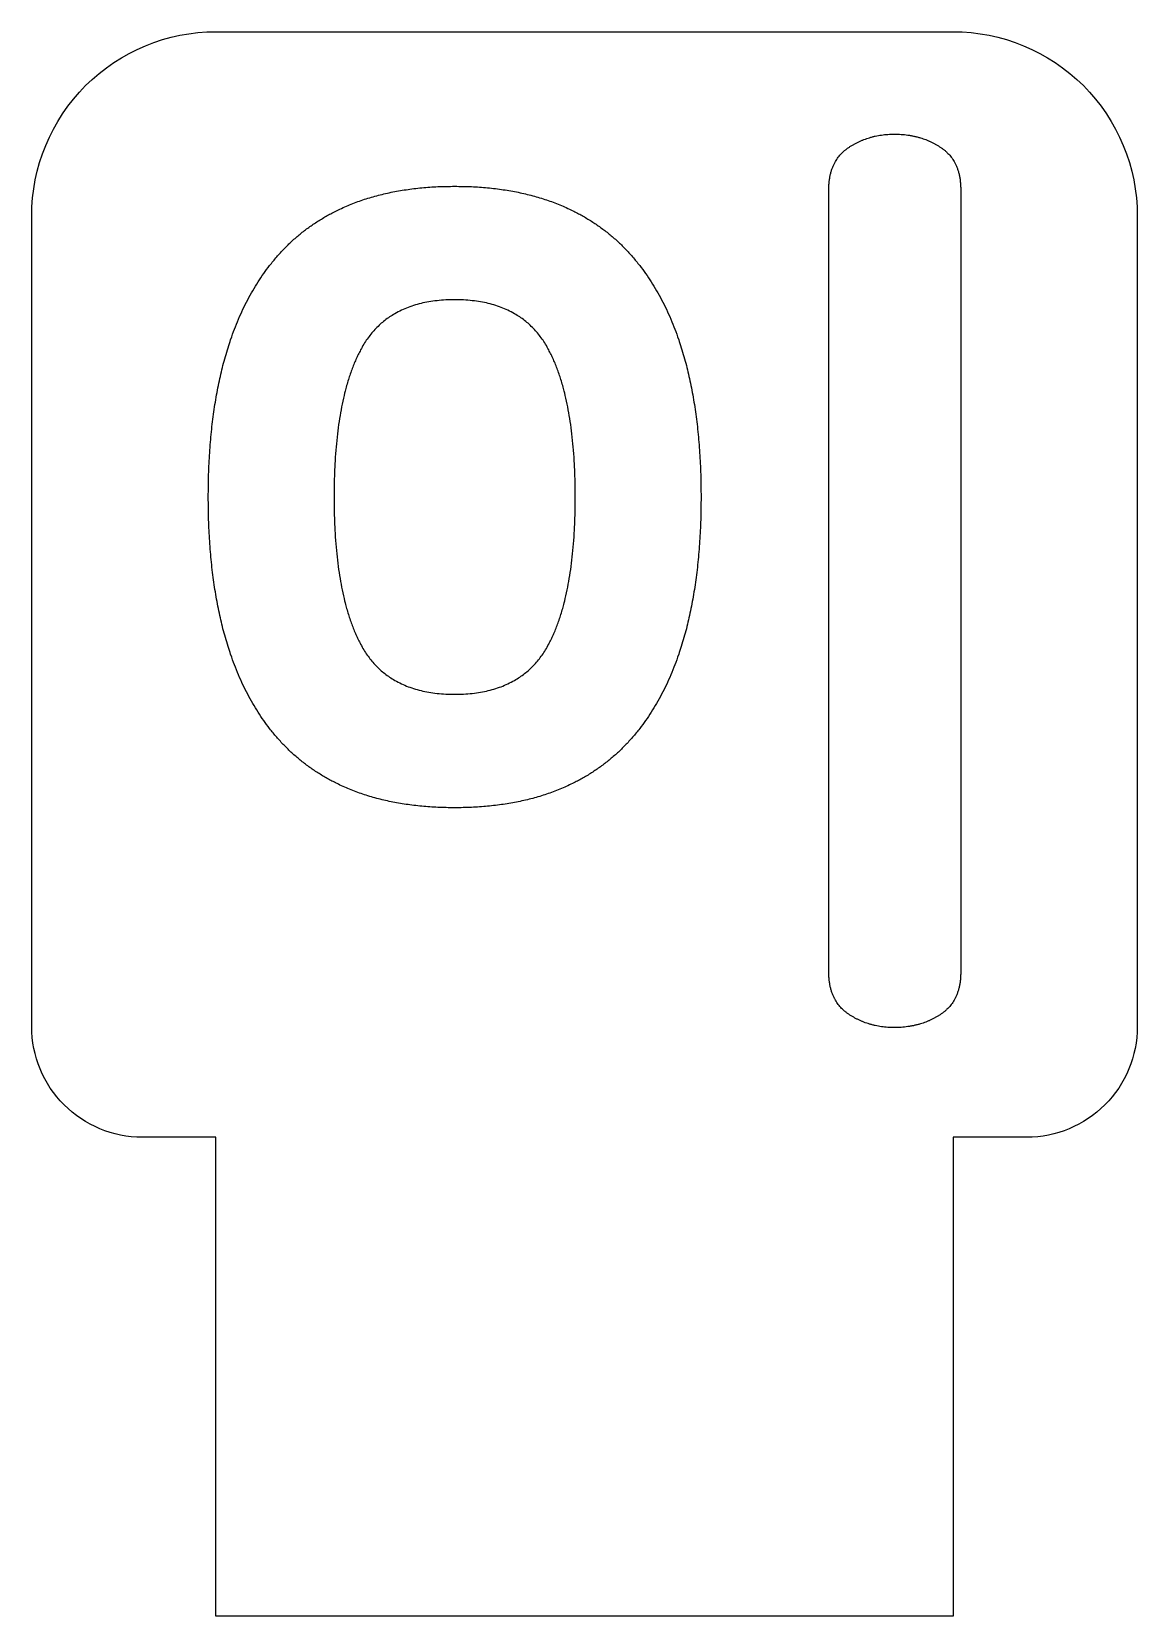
# Model space of a CAD drawing. Header units: millimetres. Extents: x 510 to 540, y 93 to 136.
import ezdxf

# ---------------------------------------------------------------- set-up
doc = ezdxf.new("R2010")
doc.units = ezdxf.units.MM
doc.layers.get('0').update_dxf_attribs({"linetype": 'CONTINUOUS'})

msp = doc.modelspace()

# ---------------------------------------------------------------- linework, layer by layer
for p, q in [((531.63, 110.474), (531.63, 131.722)), ((535.208, 131.722), (535.208, 110.474))]:
    msp.add_line(p, q)
msp.add_lwpolyline([(510, 109), (510, 131, -0.414214), (515, 136), (535, 136, -0.414214), (540, 131), (540, 109, -0.414214), (537, 106), (535, 106), (535, 93), (515, 93), (515, 106), (513, 106, -0.414214)], format="xyb", close=True)
for points in [[(532.171, 132.859), (532.712, 133.22), (533.405, 133.22)], [(533.405, 133.22), (534.126, 133.22), (534.667, 132.859)], [(531.63, 131.722), (531.63, 132.499), (532.171, 132.859)], [(534.667, 132.859), (535.208, 132.499), (535.208, 131.722)], [(516.456, 129.655), (518.121, 131.805), (521.477, 131.805)], [(521.477, 131.805), (524.834, 131.805), (526.498, 129.655)], [(514.792, 123.372), (514.792, 127.506), (516.456, 129.655)], [(526.498, 129.655), (528.162, 127.506), (528.162, 123.372)], [(521.477, 128.726), (519.646, 128.726), (518.925, 127.367)], [(524.029, 127.367), (523.308, 128.726), (521.477, 128.726)], [(518.925, 127.367), (518.204, 126.008), (518.204, 123.372)], [(524.75, 123.372), (524.75, 126.008), (524.029, 127.367)], [(516.456, 117.089), (514.792, 119.239), (514.792, 123.372)], [(518.204, 123.372), (518.204, 120.737), (518.925, 119.378)], [(524.029, 119.378), (524.75, 120.737), (524.75, 123.372)], [(528.162, 123.372), (528.162, 119.239), (526.498, 117.089)], [(518.925, 119.378), (519.646, 118.019), (521.477, 118.019)], [(521.477, 118.019), (523.308, 118.019), (524.029, 119.378)], [(521.477, 114.94), (518.121, 114.94), (516.456, 117.089)], [(526.498, 117.089), (524.834, 114.94), (521.477, 114.94)], [(532.171, 109.336), (531.63, 109.697), (531.63, 110.474)], [(535.208, 110.474), (535.208, 109.697), (534.667, 109.336)], [(533.405, 108.976), (532.712, 108.976), (532.171, 109.336)], [(534.667, 109.336), (534.126, 108.976), (533.405, 108.976)]]:
    msp.add_open_spline(points, degree=2)

doc.saveas('drawing.dxf')
